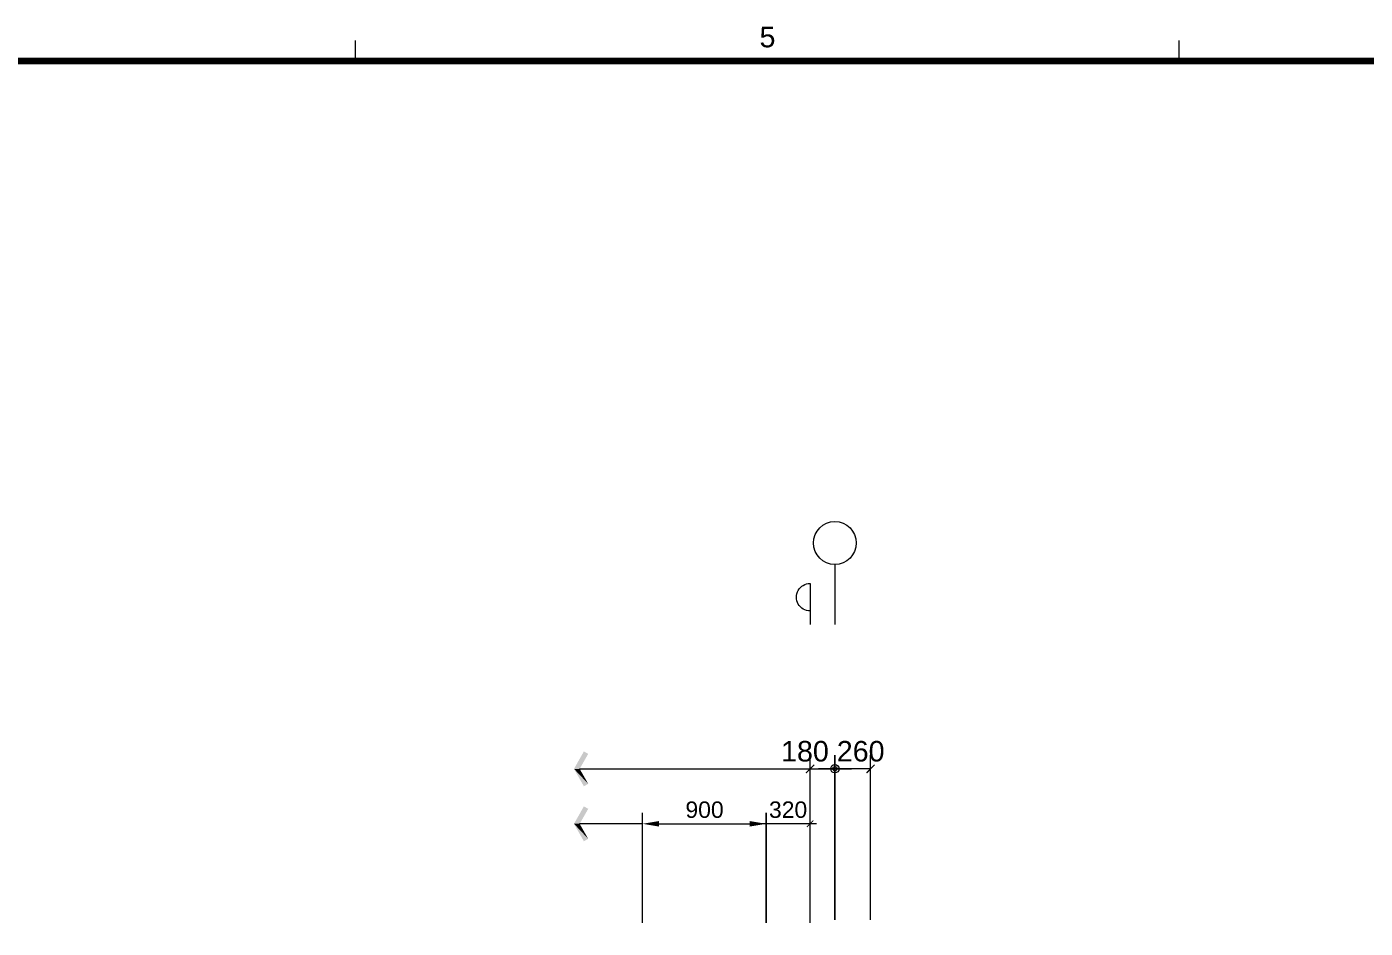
# Model space of a CAD drawing. Header units: millimetres. Extents: x 906 to 41302, y 848 to 28850.
# Drawn here: x 22729 to 32479, y 22286 to 28848 of the extents above; entities that cross this region are included whole.
import ezdxf

# ---------------------------------------------------------------- set-up
doc = ezdxf.new("R2010")
doc.units = ezdxf.units.MM
for name, color, linetype in [('PDF_0', 7, 'Continuous'), ('PDF_A-ST-AXIS-DIM', 7, 'Continuous'), ('PDF_X-FORM(동탄)$G-BORD-FORM', 7, 'Continuous'), ('PDF_문자', 7, 'Continuous')]:
    doc.layers.add(name, color=color, linetype=linetype)
doc.styles.add('PDF Arial', font='arial.ttf')

msp = doc.modelspace()

# ---------------------------------------------------------------- linework, layer by layer
at = {"layer": 'PDF_0', "lineweight": 13}
msp.add_lwpolyline([(28495.6, 23446.3), (28735.9, 23446.3)], close=True, dxfattribs=at)
for radius in [30.2, 30.2, 15.3, 15.3]:
    msp.add_circle((28615.8, 23446.9), radius, dxfattribs=at)
at = {"layer": 'PDF_0', "transparency": 33554559}
for points in [[(28461.8, 23479.1), (28408.9, 23412.5), (28402.5, 23418.8)], [(28468.1, 23472.8), (28461.8, 23479.1), (28408.9, 23412.5)], [(28842.8, 23418.8), (28849.1, 23412.5), (28902, 23479.1)], [(28849.1, 23412.5), (28902, 23479.1), (28908.4, 23472.8)], [(28456.5, 23072.7), (28414.2, 23019.8), (28408.9, 23025.1)], [(28461.8, 23067.4), (28456.5, 23072.7), (28414.2, 23019.8)]]:
    msp.add_solid(points, dxfattribs=at)
at = {"layer": 'PDF_A-ST-AXIS-DIM', "lineweight": 13}
for points in [[(28615.2, 24933.3), (28615.2, 24496.2)], [(28435.3, 22346.7), (28435.3, 23545.8)], [(28875.6, 22346.7), (28875.6, 23545.8)], [(26756.8, 23446.3), (28435.3, 23446.3), (28556, 23446.3)], [(28875.6, 23446.3), (28675.6, 23446.3)], [(27215.1, 22326.6), (27215.1, 23125.7)], [(28435.3, 22326.6), (28435.3, 23125.7)], [(27215.1, 23046.3), (26756.8, 23046.3)], [(27335.7, 23046.3), (27995.1, 23046.3)], [(28482.9, 23046.3), (28435.3, 23046.3), (28115.7, 23046.3), (28067, 23046.3)]]:
    msp.add_lwpolyline(points, dxfattribs=at)
msp.add_lwpolyline([(28435.8, 24596.7, -1.000007), (28435.3, 24795.7), (28435.3, 24496.2)], format="xyb", dxfattribs=at)
for points in [[(28615.2, 23545.8), (28615.2, 22346.7)], [(28115.7, 23125.7), (28115.7, 22326.6)]]:
    msp.add_lwpolyline(points, close=True, dxfattribs=at)
msp.add_circle((28615.8, 25090.5), 156.1, dxfattribs=at)
at = {"layer": 'PDF_A-ST-AXIS-DIM', "transparency": 33554559}
for points in [[(26715.5, 23446.3), (26787.5, 23573.3), (26756.8, 23446.3)], [(26787.5, 23573.3), (26756.8, 23446.3), (26819.2, 23555.3)], [(26787.5, 23319.3), (26715.5, 23446.3), (26819.2, 23337.3)], [(26715.5, 23446.3), (26819.2, 23337.3), (26756.8, 23446.3)], [(26715.5, 23046.3), (26787.5, 23173.3), (26756.8, 23046.3)], [(26787.5, 23173.3), (26756.8, 23046.3), (26819.2, 23155.3)], [(26787.5, 22919.3), (26715.5, 23046.3), (26819.2, 22937.3)], [(26715.5, 23046.3), (26819.2, 22937.3), (26756.8, 23046.3)], [(27335.7, 23066.4), (27335.7, 23026.2), (27215.1, 23046.3)], [(27995.1, 23066.4), (27995.1, 23026.2), (28115.7, 23046.3)]]:
    msp.add_solid(points, dxfattribs=at)
at = {"layer": 'PDF_X-FORM(동탄)$G-BORD-FORM', "lineweight": 13}
for points in [[(25124.8, 28598.3), (25124.8, 28748.6)], [(31124.5, 28598.3), (31124.5, 28748.6)]]:
    msp.add_lwpolyline(points, dxfattribs=at)
at = {"layer": 'PDF_X-FORM(동탄)$G-BORD-FORM', "lineweight": 0, "const_width": 49.7}
msp.add_lwpolyline([(1124.5, 1099.1), (41024.7, 1099.1), (41024.7, 28598.8), (1124.5, 28598.8)], close=True, dxfattribs=at)

# ---------------------------------------------------------------- texts
at = {"layer": 'PDF_문자', "attachment_point": 7, "style": 'PDF Arial'}
for s, insert, char_height in [('5', (28067, 28696.6), 149.4), ('180 260', (28223.7, 23498), 149.38), ('900', (27527.3, 23087.9), 119.51), ('320', (28135.8, 23087.9), 119.51)]:
    msp.add_mtext(s, dxfattribs=dict(at, insert=insert, char_height=char_height))

doc.saveas('drawing.dxf')
